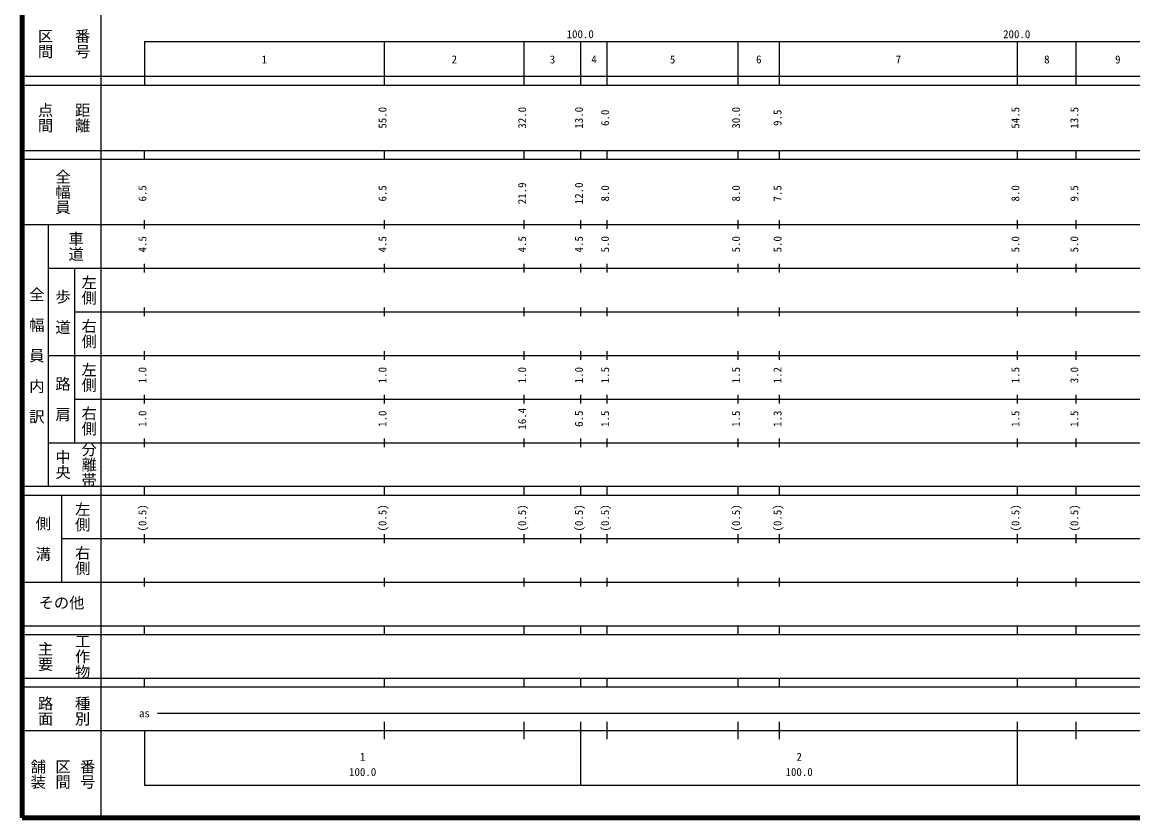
# Model space of a CAD drawing. Units: millimetres on the paper, enlarged 1000 times. Extents: x 31311 to 671312, y 22626 to 382627.
# Drawn here: x 31311 to 285746, y 22626 to 205035 of the extents above; entities that cross this region are included whole.
import ezdxf
from ezdxf.enums import TextEntityAlignment as Align

# ---------------------------------------------------------------- set-up
doc = ezdxf.new("R2010")
doc.units = ezdxf.units.MM
doc.header["$LTSCALE"] = 1000
doc.layers.add('M-TTL', color=2, linetype='Continuous', lineweight=140)
doc.layers.add('M-TTL-BAND', color=7, linetype='Continuous', lineweight=25)
doc.styles.add('@ＭＳ ゴシック', font='')
doc.styles.add('ＭＳ ゴシック', font='')
doc.styles.get('@ＭＳ ゴシック').set_extended_font_data('@MS Gothic')
doc.styles.get('ＭＳ ゴシック').set_extended_font_data('MS Gothic')

msp = doc.modelspace()

# ---------------------------------------------------------------- linework, layer by layer
at = {"layer": 'M-TTL'}
for p, q in [((31311, 382627), (31311, 22626)), ((31311, 22626), (671312, 22626))]:
    msp.add_line(p, q, dxfattribs=at)
at = {"layer": 'M-TTL-BAND'}
for p, q in [((49311, 372627), (49311, 22626)), ((59311, 200626), (570312, 200626)), ((59311, 200626), (59311, 190626)), ((114311, 190626), (114311, 200626)), ((146311, 190626), (146311, 200626)), ((159311, 190626), (159311, 200626)), ((165311, 190626), (165311, 200626)), ((195311, 190626), (195311, 200626)), ((204811, 190626), (204811, 200626)), ((259311, 190626), (259311, 200626)), ((272811, 190626), (272811, 200626)), ((31311, 192626), (570312, 192626)), ((31311, 190626), (570312, 190626)), ((31311, 175626), (570312, 175626)), ((59311, 173626), (59311, 175626)), ((114311, 173626), (114311, 175626)), ((146311, 173626), (146311, 175626)), ((159311, 173626), (159311, 175626)), ((165311, 173626), (165311, 175626)), ((195311, 173626), (195311, 175626)), ((204811, 173626), (204811, 175626)), ((259311, 173626), (259311, 175626)), ((272811, 173626), (272811, 175626)), ((31311, 173626), (570312, 173626)), ((31311, 158626), (570312, 158626)), ((37311, 98626), (37311, 158626)), ((59311, 157626), (59311, 159626)), ((114311, 157626), (114311, 159626)), ((146311, 157626), (146311, 159626)), ((159311, 157626), (159311, 159626)), ((165311, 157626), (165311, 159626)), ((195311, 157626), (195311, 159626)), ((204811, 157626), (204811, 159626)), ((259311, 157626), (259311, 159626)), ((272811, 157626), (272811, 159626)), ((37311, 148626), (570312, 148626)), ((43311, 148626), (43311, 108626)), ((59311, 147626), (59311, 149626)), ((114311, 147626), (114311, 149626)), ((146311, 147626), (146311, 149626)), ((159311, 147626), (159311, 149626)), ((165311, 147626), (165311, 149626)), ((195311, 147626), (195311, 149626)), ((204811, 147626), (204811, 149626)), ((259311, 147626), (259311, 149626)), ((272811, 147626), (272811, 149626)), ((43311, 138626), (570312, 138626)), ((59311, 137626), (59311, 139626)), ((114311, 137626), (114311, 139626)), ((146311, 137626), (146311, 139626)), ((159311, 137626), (159311, 139626)), ((165311, 137626), (165311, 139626)), ((195311, 137626), (195311, 139626)), ((204811, 137626), (204811, 139626)), ((259311, 137626), (259311, 139626)), ((272811, 137626), (272811, 139626)), ((37311, 128626), (570312, 128626)), ((59311, 127626), (59311, 129626)), ((114311, 127626), (114311, 129626)), ((146311, 127626), (146311, 129626)), ((159311, 127626), (159311, 129626)), ((165311, 127626), (165311, 129626)), ((195311, 127626), (195311, 129626)), ((204811, 127626), (204811, 129626)), ((259311, 127626), (259311, 129626)), ((272811, 127626), (272811, 129626)), ((59311, 117626), (59311, 119626)), ((114311, 117626), (114311, 119626)), ((146311, 117626), (146311, 119626)), ((159311, 117626), (159311, 119626)), ((165311, 117626), (165311, 119626)), ((195311, 117626), (195311, 119626)), ((204811, 117626), (204811, 119626)), ((259311, 117626), (259311, 119626)), ((272811, 117626), (272811, 119626)), ((43311, 118626), (570312, 118626)), ((59311, 107626), (59311, 109626)), ((114311, 107626), (114311, 109626)), ((146311, 107626), (146311, 109626)), ((159311, 107626), (159311, 109626)), ((165311, 107626), (165311, 109626)), ((195311, 107626), (195311, 109626)), ((204811, 107626), (204811, 109626)), ((259311, 107626), (259311, 109626)), ((272811, 107626), (272811, 109626)), ((37311, 108626), (570312, 108626)), ((31311, 98626), (570312, 98626)), ((59311, 96626), (59311, 98626)), ((114311, 96626), (114311, 98626)), ((146311, 96626), (146311, 98626)), ((159311, 96626), (159311, 98626)), ((165311, 96626), (165311, 98626)), ((195311, 96626), (195311, 98626)), ((204811, 96626), (204811, 98626)), ((259311, 96626), (259311, 98626)), ((272811, 96626), (272811, 98626)), ((31311, 96626), (570312, 96626)), ((40311, 96626), (40311, 76626)), ((40311, 86626), (570312, 86626)), ((59311, 85626), (59311, 87626)), ((114311, 85626), (114311, 87626)), ((146311, 85626), (146311, 87626)), ((159311, 85626), (159311, 87626)), ((165311, 85626), (165311, 87626)), ((195311, 85626), (195311, 87626)), ((204811, 85626), (204811, 87626)), ((259311, 85626), (259311, 87626)), ((272811, 85626), (272811, 87626)), ((31311, 76626), (570312, 76626)), ((59311, 75626), (59311, 77626)), ((114311, 75626), (114311, 77626)), ((146311, 75626), (146311, 77626)), ((159311, 75626), (159311, 77626)), ((165311, 75626), (165311, 77626)), ((195311, 75626), (195311, 77626)), ((204811, 75626), (204811, 77626)), ((259311, 75626), (259311, 77626)), ((272811, 75626), (272811, 77626)), ((31311, 66626), (570312, 66626)), ((59311, 64626), (59311, 66626)), ((114311, 64626), (114311, 66626)), ((146311, 64626), (146311, 66626)), ((159311, 64626), (159311, 66626)), ((165311, 64626), (165311, 66626)), ((195311, 64626), (195311, 66626)), ((204811, 64626), (204811, 66626)), ((259311, 64626), (259311, 66626)), ((272811, 64626), (272811, 66626)), ((31311, 64626), (570312, 64626)), ((31311, 54626), (570312, 54626)), ((59311, 52626), (59311, 54626)), ((114311, 52626), (114311, 54626)), ((146311, 52626), (146311, 54626)), ((159311, 52626), (159311, 54626)), ((165311, 52626), (165311, 54626)), ((195311, 52626), (195311, 54626)), ((204811, 52626), (204811, 54626)), ((259311, 52626), (259311, 54626)), ((272811, 52626), (272811, 54626)), ((31311, 52626), (570312, 52626)), ((62311, 46626), (364311, 46626)), ((114311, 40626), (114311, 44626)), ((146311, 40626), (146311, 44626)), ((159311, 30126), (159311, 44626)), ((165311, 40626), (165311, 44626)), ((195311, 40626), (195311, 44626)), ((204811, 40626), (204811, 44626)), ((259311, 30126), (259311, 44626)), ((272811, 40626), (272811, 44626)), ((31311, 42626), (570312, 42626)), ((59311, 42626), (59311, 30126)), ((59311, 30126), (570312, 30126))]:
    msp.add_line(p, q, dxfattribs=at)

# ---------------------------------------------------------------- texts
for s, height, rotation, style, p in [('区間', 2566, 270, '@ＭＳ ゴシック', (34561, 203626)), ('番号', 2566, 270, '@ＭＳ ゴシック', (43061, 203626)), ('点間', 2566, 270, '@ＭＳ ゴシック', (34561, 186626)), ('距離', 2566, 270, '@ＭＳ ゴシック', (43061, 186626)), ('55.0', 1833, 90, 'ＭＳ ゴシック', (115311, 180626)), ('32.0', 1833, 90, 'ＭＳ ゴシック', (147311, 180626)), ('13.0', 1833, 90, 'ＭＳ ゴシック', (160311, 180626)), ('6.0', 1833, 90, 'ＭＳ ゴシック', (166311, 181251)), ('30.0', 1833, 90, 'ＭＳ ゴシック', (196311, 180626)), ('9.5', 1833, 90, 'ＭＳ ゴシック', (205811, 181251)), ('54.5', 1833, 90, 'ＭＳ ゴシック', (260311, 180626)), ('13.5', 1833, 90, 'ＭＳ ゴシック', (273811, 180626)), ('全幅員', 2566, 270, '@ＭＳ ゴシック', (38561, 171376)), ('21.9', 1833, 90, 'ＭＳ ゴシック', (147311, 163300)), ('12.0', 1833, 90, 'ＭＳ ゴシック', (160311, 163300)), ('6.5', 1833, 90, 'ＭＳ ゴシック', (60311, 163925)), ('6.5', 1833, 90, 'ＭＳ ゴシック', (115311, 163925)), ('8.0', 1833, 90, 'ＭＳ ゴシック', (166311, 163925)), ('8.0', 1833, 90, 'ＭＳ ゴシック', (196311, 163925)), ('7.5', 1833, 90, 'ＭＳ ゴシック', (205811, 163925)), ('8.0', 1833, 90, 'ＭＳ ゴシック', (260311, 163925)), ('9.5', 1833, 90, 'ＭＳ ゴシック', (273811, 163925)), ('車道', 2566, 270, '@ＭＳ ゴシック', (41561, 157126)), ('4.5', 1833, 90, 'ＭＳ ゴシック', (60311, 152251)), ('4.5', 1833, 90, 'ＭＳ ゴシック', (115311, 152251)), ('4.5', 1833, 90, 'ＭＳ ゴシック', (147311, 152251)), ('4.5', 1833, 90, 'ＭＳ ゴシック', (160311, 152251)), ('5.0', 1833, 90, 'ＭＳ ゴシック', (166311, 152251)), ('5.0', 1833, 90, 'ＭＳ ゴシック', (196311, 152251)), ('5.0', 1833, 90, 'ＭＳ ゴシック', (205811, 152251)), ('5.0', 1833, 90, 'ＭＳ ゴシック', (260311, 152251)), ('5.0', 1833, 90, 'ＭＳ ゴシック', (273811, 152251)), ('左側', 2566, 270, '@ＭＳ ゴシック', (44561, 147126)), ('全\u3000幅\u3000員\u3000内\u3000訳', 2566, 270, '@ＭＳ ゴシック', (32561, 144376)), ('歩\u3000道', 2566, 270, '@ＭＳ ゴシック', (38561, 143876)), ('右側', 2566, 270, '@ＭＳ ゴシック', (44561, 137126)), ('左側', 2566, 270, '@ＭＳ ゴシック', (44561, 127126)), ('1.0', 1833, 90, 'ＭＳ ゴシック', (60311, 122251)), ('1.0', 1833, 90, 'ＭＳ ゴシック', (115311, 122251)), ('1.0', 1833, 90, 'ＭＳ ゴシック', (147311, 122251)), ('1.0', 1833, 90, 'ＭＳ ゴシック', (160311, 122251)), ('1.5', 1833, 90, 'ＭＳ ゴシック', (166311, 122251)), ('1.5', 1833, 90, 'ＭＳ ゴシック', (196311, 122251)), ('1.2', 1833, 90, 'ＭＳ ゴシック', (205811, 122251)), ('1.5', 1833, 90, 'ＭＳ ゴシック', (260311, 122251)), ('3.0', 1833, 90, 'ＭＳ ゴシック', (273811, 122251)), ('路\u3000肩', 2566, 270, '@ＭＳ ゴシック', (38561, 123876)), ('右側', 2566, 270, '@ＭＳ ゴシック', (44561, 117126)), ('1.0', 1833, 90, 'ＭＳ ゴシック', (60311, 112251)), ('1.0', 1833, 90, 'ＭＳ ゴシック', (115311, 112251)), ('16.4', 1833, 90, 'ＭＳ ゴシック', (147311, 111626)), ('6.5', 1833, 90, 'ＭＳ ゴシック', (160311, 112251)), ('1.5', 1833, 90, 'ＭＳ ゴシック', (166311, 112251)), ('1.5', 1833, 90, 'ＭＳ ゴシック', (196311, 112251)), ('1.3', 1833, 90, 'ＭＳ ゴシック', (205811, 112251)), ('1.5', 1833, 90, 'ＭＳ ゴシック', (260311, 112251)), ('1.5', 1833, 90, 'ＭＳ ゴシック', (273811, 112251)), ('中央', 2566, 270, '@ＭＳ ゴシック', (38561, 107126)), ('分離帯', 2566, 270, '@ＭＳ ゴシック', (44561, 108876)), ('左側', 2566, 270, '@ＭＳ ゴシック', (43061, 95126)), ('(0.5)', 1833, 90, 'ＭＳ ゴシック', (60311, 88265)), ('(0.5)', 1833, 90, 'ＭＳ ゴシック', (115311, 88265)), ('(0.5)', 1833, 90, 'ＭＳ ゴシック', (147311, 88265)), ('(0.5)', 1833, 90, 'ＭＳ ゴシック', (160311, 88265)), ('(0.5)', 1833, 90, 'ＭＳ ゴシック', (166311, 88265)), ('(0.5)', 1833, 90, 'ＭＳ ゴシック', (196311, 88265)), ('(0.5)', 1833, 90, 'ＭＳ ゴシック', (205811, 88265)), ('(0.5)', 1833, 90, 'ＭＳ ゴシック', (260311, 88265)), ('(0.5)', 1833, 90, 'ＭＳ ゴシック', (273811, 88265)), ('側\u3000溝', 2566, 270, '@ＭＳ ゴシック', (34061, 91876)), ('右側', 2566, 270, '@ＭＳ ゴシック', (43061, 85126)), ('工作物', 2566, 270, '@ＭＳ ゴシック', (43061, 64876)), ('主要', 2566, 270, '@ＭＳ ゴシック', (34561, 63126)), ('路面', 2566, 270, '@ＭＳ ゴシック', (34561, 50626)), ('種別', 2566, 270, '@ＭＳ ゴシック', (43061, 50626)), ('舗装', 2566, 270, '@ＭＳ ゴシック', (32894, 36126)), ('区間', 2566, 270, '@ＭＳ ゴシック', (38561, 36126)), ('番号', 2566, 270, '@ＭＳ ゴシック', (44228, 36126))]:
    msp.add_text(s, height=height, rotation=rotation, dxfattribs=dict(at, style=style)).set_placement(p, align=Align.BOTTOM_LEFT)
at = {"layer": 'M-TTL-BAND', "style": 'ＭＳ ゴシック'}
for s, height, p in [('100.0', 1833, (156030, 200821)), ('200.0', 1833, (256031, 200821)), ('1', 1833, (86186, 195031)), ('2', 1833, (129686, 195031)), ('3', 1833, (152186, 195031)), ('4', 1833, (161686, 195031)), ('5', 1833, (179686, 195031)), ('6', 1833, (199436, 195031)), ('7', 1833, (231436, 195031)), ('8', 1833, (265436, 195031)), ('9', 1833, (281686, 195031)), ('その他', 2566, (35061, 69876)), ('as', 1833, (58061, 45126)), ('1', 1833, (108686, 35149)), ('2', 1833, (208686, 35149)), ('100.0', 1833, (106186, 31659)), ('100.0', 1833, (206186, 31659))]:
    msp.add_text(s, height=height, dxfattribs=at).set_placement(p, align=Align.BOTTOM_LEFT)

doc.saveas('drawing.dxf')
